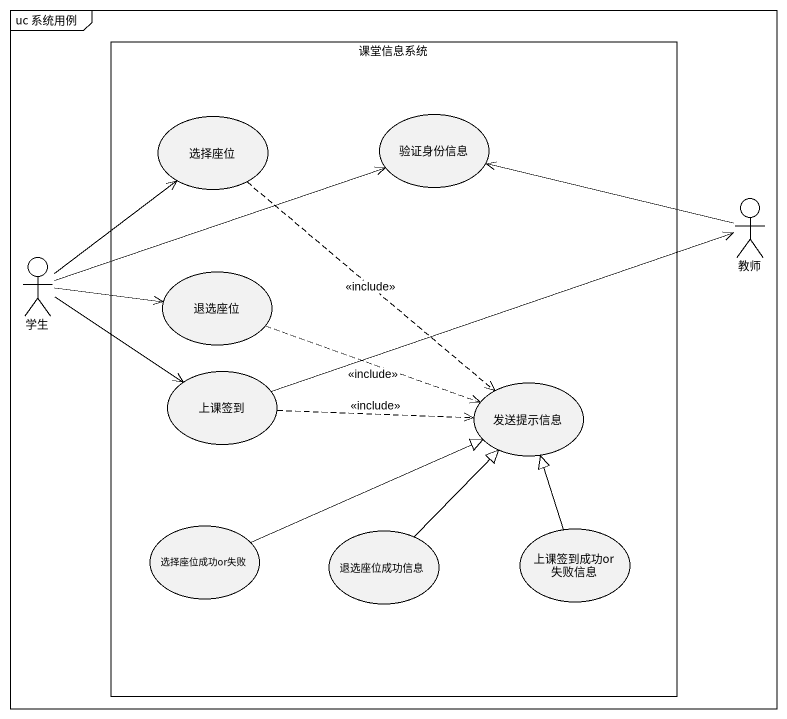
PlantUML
@startuml
mainframe uc 系统用例
rectangle 课堂信息系统 {
  usecase 选择座位
  usecase 验证身份信息
  usecase 退选座位
  usecase 上课签到
  usecase 发送提示信息
  usecase 选择座位成功or失败
  usecase 退选座位成功信息
  usecase 上课签到成功or失败信息
}
actor 教师
actor 学生
选择座位 ..> 发送提示信息 : <<include>>
教师 -left-> 验证身份信息
学生 -up-> 选择座位
学生 -right-> 验证身份信息
学生 -right-> 退选座位
学生 -right-> 上课签到
退选座位 .right.> 发送提示信息 : <<include>>
上课签到 -right-> 教师
上课签到 .right.> 发送提示信息 : <<include>>
选择座位成功or失败 -right-|> 发送提示信息
退选座位成功信息 -up-|> 发送提示信息
上课签到成功or失败信息 -up-|> 发送提示信息
@enduml
